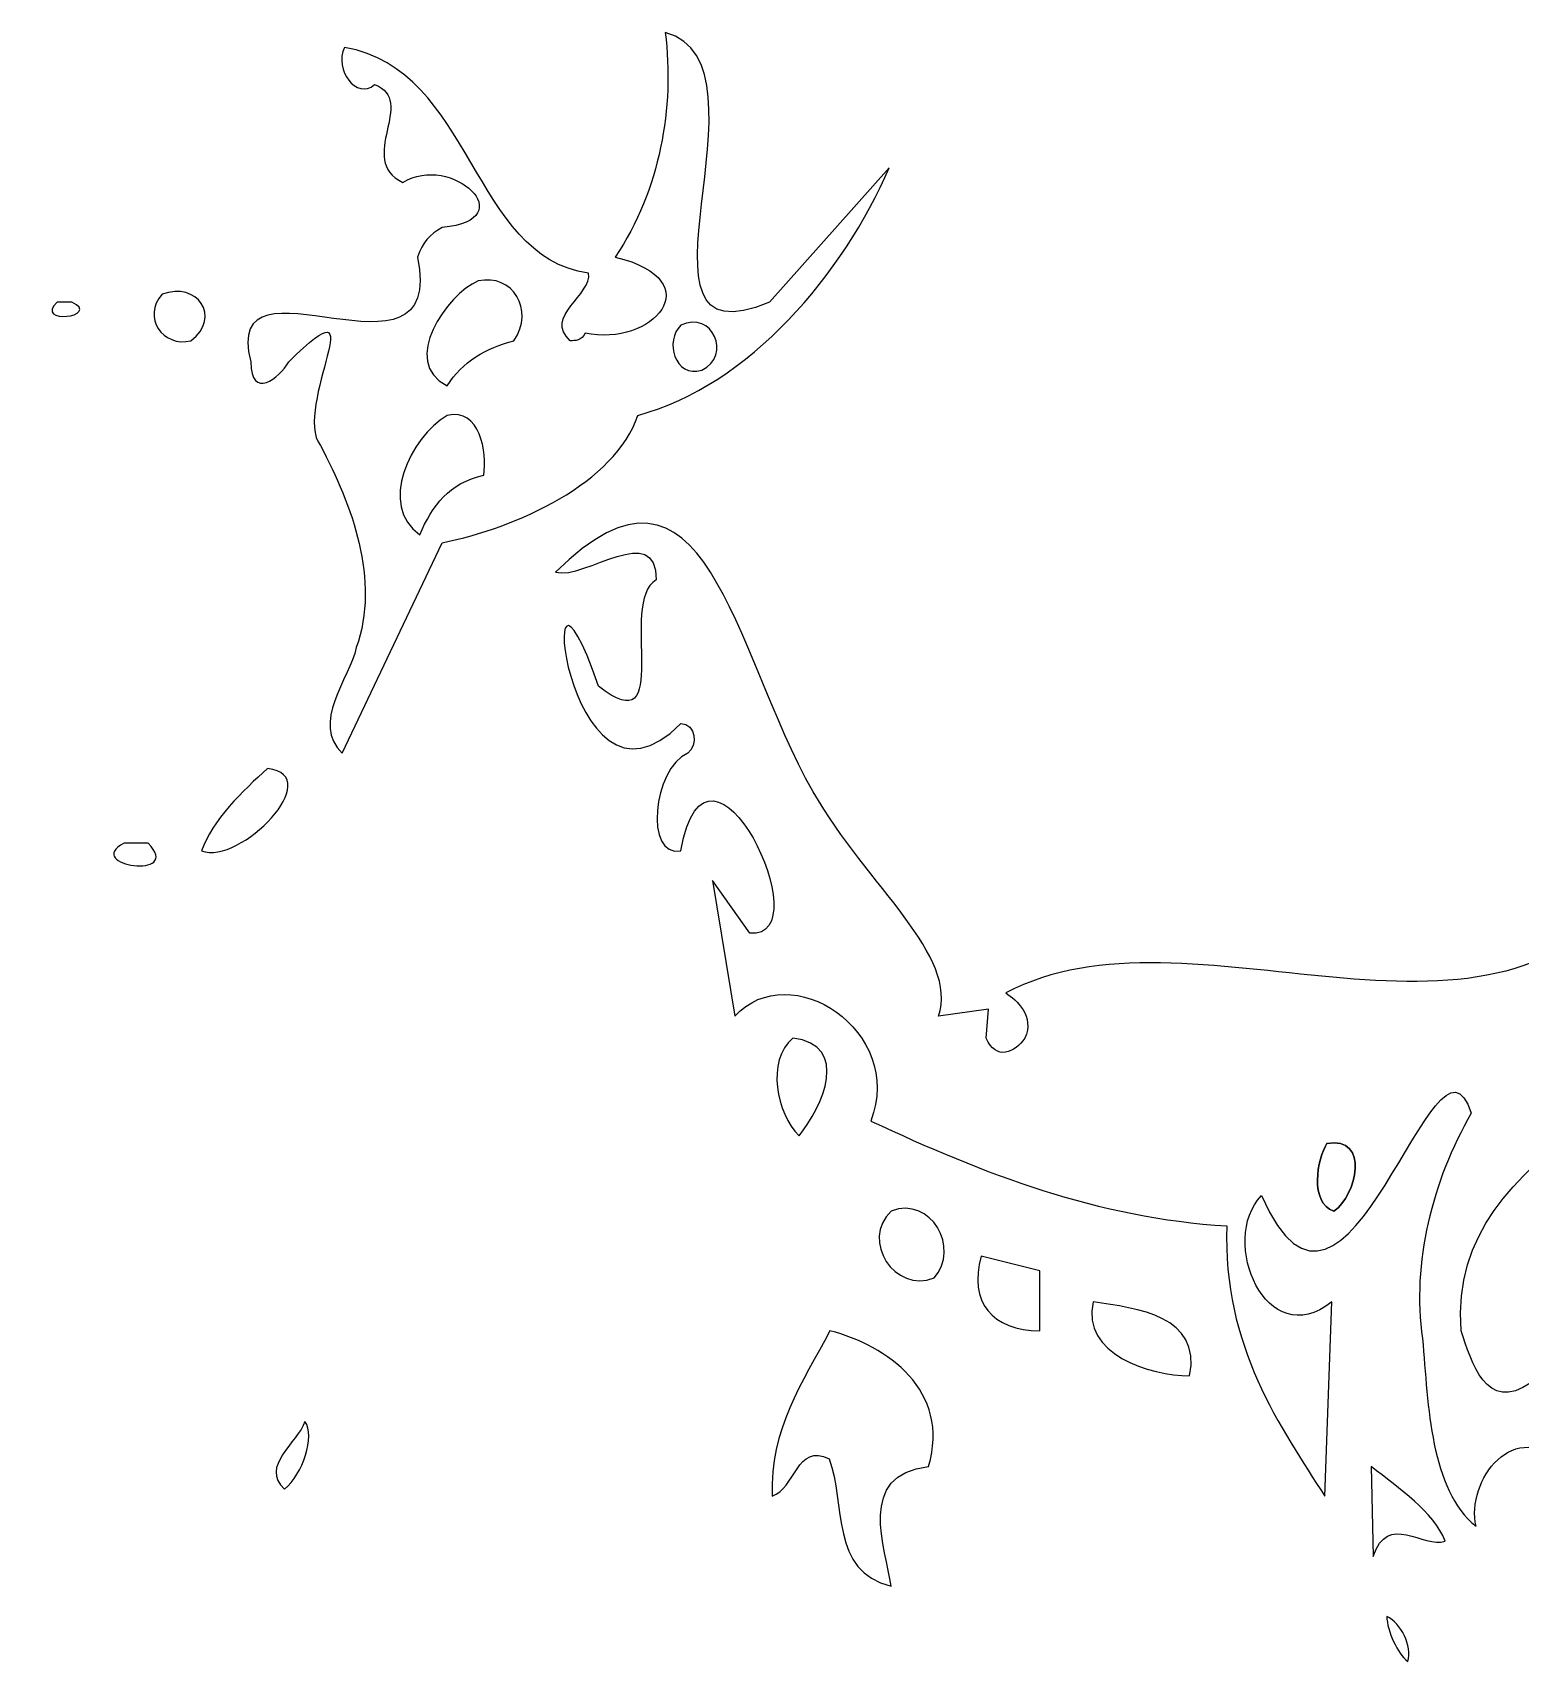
# Model space of a CAD drawing. Header units: centimetres. Extents: x -8.9 to 8.9, y -9.8 to 13.9.
# Drawn here: x -8.86 to -3.49, y 3.73 to 9.61 of the extents above; entities that cross this region are included whole.
import ezdxf

# ---------------------------------------------------------------- set-up
doc = ezdxf.new("R2010")
doc.units = ezdxf.units.CM
doc.header["$MEASUREMENT"] = 0
doc.layers.add('Ebene 1', color=7, linetype='Continuous')

msp = doc.modelspace()

# ---------------------------------------------------------------- linework, layer by layer
at = {"layer": 'Ebene 1'}
msp.add_open_spline([(-6.57352, 9.61136), (-6.15442, 9.50214), (-6.7691, 8.39216), (-6.1976, 8.63853), (-6.1976, 8.63853), (-6.1976, 8.63853), (-5.7658, 9.12368), (-5.7658, 9.12368), (-5.7658, 9.12368), (-5.92836, 8.74267), (-6.27126, 8.33628), (-6.67258, 8.2296), (-6.67258, 8.2296), (-6.75386, 7.98576), (-7.10946, 7.8232), (-7.3787, 7.76986), (-7.3787, 7.76986), (-7.3787, 7.76986), (-7.73938, 7.0104), (-7.73938, 7.0104), (-7.73938, 7.0104), (-7.85368, 7.11708), (-7.71398, 7.27964), (-7.68858, 7.3914), (-7.68858, 7.3914), (-7.60222, 7.63524), (-7.70382, 7.90448), (-7.81812, 8.12038), (-7.81812, 8.12038), (-7.92226, 8.25754), (-7.60984, 8.74267), (-7.93242, 8.42263), (-7.93242, 8.42263), (-7.96544, 8.36422), (-8.06958, 8.28294), (-8.06958, 8.42263), (-8.06958, 8.42263), (-8.18134, 8.85444), (-7.36092, 8.28294), (-7.4676, 8.8011), (-7.4676, 8.8011), (-7.44982, 8.85444), (-7.42442, 8.88238), (-7.3787, 8.90778), (-7.3787, 8.90778), (-7.08152, 8.93572), (-7.34568, 9.17956), (-7.52094, 9.07034), (-7.52094, 9.07034), (-7.69112, 9.15162), (-7.4676, 9.36751), (-7.62254, 9.4234), (-7.62254, 9.4234), (-7.68858, 9.36751), (-7.76986, 9.47673), (-7.73176, 9.55802), (-7.73176, 9.55802), (-7.26694, 9.47673), (-7.27202, 8.8011), (-6.85038, 8.74267), (-6.85038, 8.74267), (-6.83514, 8.66648), (-7.01548, 8.5852), (-6.91642, 8.49884), (-6.91642, 8.49884), (-6.90118, 8.49884), (-6.87324, 8.49884), (-6.86308, 8.52677), (-6.86308, 8.52677), (-6.62178, 8.47344), (-6.40334, 8.71474), (-6.75386, 8.8011), (-6.75386, 8.8011), (-6.5913, 9.04494), (-6.5405, 9.34212), (-6.57352, 9.61136)], degree=3, knots=[0, 0, 0, 0, 0.0526316, 0.0526316, 0.0526316, 0.0526316, 0.1052632, 0.1052632, 0.1052632, 0.1052632, 0.1578947, 0.1578947, 0.1578947, 0.1578947, 0.2105263, 0.2105263, 0.2105263, 0.2105263, 0.2631579, 0.2631579, 0.2631579, 0.2631579, 0.3157895, 0.3157895, 0.3157895, 0.3157895, 0.3684211, 0.3684211, 0.3684211, 0.3684211, 0.4210526, 0.4210526, 0.4210526, 0.4210526, 0.4736842, 0.4736842, 0.4736842, 0.4736842, 0.5263158, 0.5263158, 0.5263158, 0.5263158, 0.5789474, 0.5789474, 0.5789474, 0.5789474, 0.6315789, 0.6315789, 0.6315789, 0.6315789, 0.6842105, 0.6842105, 0.6842105, 0.6842105, 0.7368421, 0.7368421, 0.7368421, 0.7368421, 0.7894737, 0.7894737, 0.7894737, 0.7894737, 0.8421053, 0.8421053, 0.8421053, 0.8421053, 0.8947368, 0.8947368, 0.8947368, 0.8947368, 0.9473684, 0.9473684, 0.9473684, 0.9473684, 1, 1, 1, 1], dxfattribs=at)
at = {"layer": 'Ebene 1', "color": 93}
for points in [[(-8.38962, 8.66648), (-8.26262, 8.71474), (-8.17372, 8.5852), (-8.28548, 8.49884), (-8.28548, 8.49884), (-8.38708, 8.47344), (-8.46328, 8.5852), (-8.38962, 8.66648)], [(-8.76808, 8.63853), (-8.76808, 8.63853), (-8.71474, 8.63853), (-8.71474, 8.63853), (-8.71474, 8.63853), (-8.60552, 8.5852), (-8.85698, 8.55472), (-8.76808, 8.63853)], [(-8.52678, 6.68528), (-8.52678, 6.68528), (-8.44042, 6.68528), (-8.44042, 6.68528), (-8.44042, 6.68528), (-8.30834, 6.55066), (-8.67918, 6.604), (-8.52678, 6.68528)]]:
    msp.add_open_spline(points, degree=3, knots=[0, 0, 0, 0, 0.5, 0.5, 0.5, 0.5, 1, 1, 1, 1], dxfattribs=at)
at = {"layer": 'Ebene 1', "color": 7}
for points, knots in [([(-7.24916, 8.71474), (-7.1247, 8.74267), (-7.04342, 8.6106), (-7.11962, 8.49884), (-7.11962, 8.49884), (-7.22122, 8.47344), (-7.30504, 8.42263), (-7.36092, 8.33628), (-7.36092, 8.33628), (-7.53364, 8.42263), (-7.36092, 8.66648), (-7.24916, 8.71474)], [0, 0, 0, 0, 0.3333333, 0.3333333, 0.3333333, 0.3333333, 0.6666667, 0.6666667, 0.6666667, 0.6666667, 1, 1, 1, 1]), ([(-6.51764, 8.55472), (-6.40334, 8.6106), (-6.33222, 8.4455), (-6.44144, 8.39216), (-6.44144, 8.39216), (-6.5405, 8.36422), (-6.57606, 8.49884), (-6.51764, 8.55472)], [0, 0, 0, 0, 0.5, 0.5, 0.5, 0.5, 1, 1, 1, 1]), ([(-7.36092, 8.2296), (-7.24154, 8.25754), (-7.21614, 8.09498), (-7.22884, 8.0137), (-7.22884, 8.0137), (-7.3533, 7.98576), (-7.41426, 7.90448), (-7.45998, 7.7978), (-7.45998, 7.7978), (-7.60984, 7.90448), (-7.49554, 8.14832), (-7.36092, 8.2296)], [0, 0, 0, 0, 0.3333333, 0.3333333, 0.3333333, 0.3333333, 0.6666667, 0.6666667, 0.6666667, 0.6666667, 1, 1, 1, 1]), ([(-4.18592, 5.6007), (-4.02844, 5.62864), (-4.07924, 5.41274), (-4.16051, 5.35686), (-4.16051, 5.35686), (-4.24942, 5.3848), (-4.22147, 5.54736), (-4.18592, 5.6007)], [0, 0, 0, 0, 0.5, 0.5, 0.5, 0.5, 1, 1, 1, 1])]:
    msp.add_open_spline(points, degree=3, knots=knots, dxfattribs=at)
at = {"layer": 'Ebene 1', "color": 96}
for points, knots in [([(-5.40766, 6.08584), (-5.40766, 6.08584), (-5.41528, 5.9817), (-5.41528, 5.9817), (-5.41528, 5.9817), (-5.37972, 5.89788), (-5.31114, 5.92836), (-5.27558, 5.9817), (-5.27558, 5.9817), (-5.24002, 6.06044), (-5.30606, 6.11886), (-5.34416, 6.14426), (-5.34416, 6.14426), (-4.68375, 6.49732), (-3.60426, 5.8166), (-3.10896, 6.52272), (-3.10896, 6.52272), (-3.175, 6.63194), (-3.39852, 6.41604), (-3.3655, 6.5786), (-3.3655, 6.5786), (-3.3655, 6.5786), (-3.12166, 6.7945), (-3.12166, 6.7945), (-3.12166, 6.7945), (-3.12166, 6.7945), (-2.71526, 7.09168), (-2.71526, 7.09168), (-2.71526, 7.09168), (-2.66192, 6.8199), (-2.59334, 7.06374), (-2.29616, 6.95452), (-2.29616, 6.95452), (-2.37744, 6.604), (-2.7559, 6.604), (-2.98704, 6.41604), (-2.98704, 6.41604), (-2.94894, 6.27888), (-2.81178, 6.36016), (-2.73304, 6.3881), (-2.73304, 6.3881), (-2.78892, 5.73532), (-3.7592, 5.62864), (-3.70078, 4.92506), (-3.70078, 4.92506), (-3.66522, 4.8133), (-3.61188, 4.62534), (-3.44932, 4.7371), (-3.44932, 4.7371), (-3.44932, 4.7371), (-3.3655, 5.35686), (-3.3655, 5.35686), (-3.3655, 5.35686), (-3.3655, 5.35686), (-3.3274, 4.43484), (-3.3274, 4.43484), (-3.3274, 4.43484), (-3.50774, 4.62534), (-3.68553, 4.3815), (-3.64744, 4.21894), (-3.64744, 4.21894), (-3.81254, 4.35356), (-3.82016, 4.65074), (-3.84047, 4.89712), (-3.84047, 4.89712), (-3.88112, 5.1689), (-3.80492, 5.46608), (-3.66522, 5.70992), (-3.66522, 5.70992), (-3.79221, 6.11886), (-4.11479, 4.70916), (-4.42213, 5.41274), (-4.42213, 5.41274), (-4.57708, 5.25018), (-4.40436, 4.84124), (-4.16813, 5.0292), (-4.16813, 5.0292), (-4.16813, 5.0292), (-4.19354, 4.32816), (-4.19354, 4.32816), (-4.19354, 4.32816), (-4.34848, 4.56946), (-4.56438, 4.87172), (-4.5466, 5.30352), (-4.5466, 5.30352), (-5.01395, 5.33146), (-5.4229, 5.49148), (-5.83184, 5.68198), (-5.83184, 5.68198), (-5.70738, 6.0071), (-6.12394, 6.27888), (-6.32206, 6.06044), (-6.32206, 6.06044), (-6.32206, 6.06044), (-6.40334, 6.55066), (-6.40334, 6.55066), (-6.40334, 6.55066), (-6.40334, 6.55066), (-6.26872, 6.36016), (-6.26872, 6.36016), (-6.26872, 6.36016), (-6.00456, 6.33476), (-6.41858, 7.20344), (-6.51764, 6.65734), (-6.51764, 6.65734), (-6.64972, 6.63194), (-6.61924, 6.95452), (-6.49224, 7.0104), (-6.49224, 7.0104), (-6.45668, 7.0358), (-6.46176, 7.11708), (-6.51764, 7.11708), (-6.51764, 7.11708), (-6.93928, 6.68528), (-7.05612, 7.96036), (-6.81482, 7.2517), (-6.81482, 7.2517), (-6.53796, 7.0358), (-6.74624, 7.55396), (-6.60654, 7.63524), (-6.60654, 7.63524), (-6.604, 7.85114), (-6.86308, 7.63524), (-6.96976, 7.66318), (-6.96976, 7.66318), (-6.4262, 8.20166), (-6.33222, 7.38886), (-6.04012, 6.8707), (-6.04012, 6.8707), (-5.842, 6.5278), (-5.5118, 6.27888), (-5.588, 6.06044), (-5.588, 6.06044), (-5.588, 6.06044), (-5.40766, 6.08584), (-5.40766, 6.08584)], [0, 0, 0, 0, 0.0294118, 0.0294118, 0.0294118, 0.0294118, 0.0588235, 0.0588235, 0.0588235, 0.0588235, 0.0882353, 0.0882353, 0.0882353, 0.0882353, 0.1176471, 0.1176471, 0.1176471, 0.1176471, 0.1470588, 0.1470588, 0.1470588, 0.1470588, 0.1764706, 0.1764706, 0.1764706, 0.1764706, 0.2058824, 0.2058824, 0.2058824, 0.2058824, 0.2352941, 0.2352941, 0.2352941, 0.2352941, 0.2647059, 0.2647059, 0.2647059, 0.2647059, 0.2941176, 0.2941176, 0.2941176, 0.2941176, 0.3235294, 0.3235294, 0.3235294, 0.3235294, 0.3529412, 0.3529412, 0.3529412, 0.3529412, 0.3823529, 0.3823529, 0.3823529, 0.3823529, 0.4117647, 0.4117647, 0.4117647, 0.4117647, 0.4411765, 0.4411765, 0.4411765, 0.4411765, 0.4705882, 0.4705882, 0.4705882, 0.4705882, 0.5, 0.5, 0.5, 0.5, 0.5294118, 0.5294118, 0.5294118, 0.5294118, 0.5588235, 0.5588235, 0.5588235, 0.5588235, 0.5882353, 0.5882353, 0.5882353, 0.5882353, 0.6176471, 0.6176471, 0.6176471, 0.6176471, 0.6470588, 0.6470588, 0.6470588, 0.6470588, 0.6764706, 0.6764706, 0.6764706, 0.6764706, 0.7058824, 0.7058824, 0.7058824, 0.7058824, 0.7352941, 0.7352941, 0.7352941, 0.7352941, 0.7647059, 0.7647059, 0.7647059, 0.7647059, 0.7941176, 0.7941176, 0.7941176, 0.7941176, 0.8235294, 0.8235294, 0.8235294, 0.8235294, 0.8529412, 0.8529412, 0.8529412, 0.8529412, 0.8823529, 0.8823529, 0.8823529, 0.8823529, 0.9117647, 0.9117647, 0.9117647, 0.9117647, 0.9411765, 0.9411765, 0.9411765, 0.9411765, 0.9705882, 0.9705882, 0.9705882, 0.9705882, 1, 1, 1, 1]), ([(-4.18592, 5.6007), (-4.22147, 5.54736), (-4.24942, 5.3848), (-4.16051, 5.35686), (-4.16051, 5.35686), (-4.07924, 5.41274), (-4.02844, 5.62864), (-4.18592, 5.6007)], [0, 0, 0, 0, 0.5, 0.5, 0.5, 0.5, 1, 1, 1, 1]), ([(-7.874, 4.5974), (-7.8359, 4.54406), (-7.88162, 4.4069), (-7.94766, 4.35356), (-7.94766, 4.35356), (-8.0391, 4.43484), (-7.8994, 4.5212), (-7.874, 4.5974)], [0, 0, 0, 0, 0.5, 0.5, 0.5, 0.5, 1, 1, 1, 1])]:
    msp.add_open_spline(points, degree=3, knots=knots, dxfattribs=at)
at = {"layer": 'Ebene 1', "color": 113}
msp.add_open_spline([(-8.00862, 6.95452), (-7.79272, 6.92912), (-8.10768, 6.604), (-8.24738, 6.65734), (-8.24738, 6.65734), (-8.20928, 6.76656), (-8.09752, 6.87578), (-8.00862, 6.95452)], degree=3, knots=[0, 0, 0, 0, 0.5, 0.5, 0.5, 0.5, 1, 1, 1, 1], dxfattribs=at)
at = {"layer": 'Ebene 1', "color": 98}
for points, knots in [([(-6.11378, 5.9817), (-5.9055, 5.9563), (-6.00456, 5.73532), (-6.09092, 5.62864), (-6.09092, 5.62864), (-6.1722, 5.70992), (-6.2103, 5.89788), (-6.11378, 5.9817)], [0, 0, 0, 0, 0.5, 0.5, 0.5, 0.5, 1, 1, 1, 1]), ([(-5.75818, 5.35686), (-5.61594, 5.41274), (-5.50672, 5.22224), (-5.60324, 5.11556), (-5.60324, 5.11556), (-5.74548, 5.05968), (-5.86994, 5.25018), (-5.75818, 5.35686)], [0, 0, 0, 0, 0.5, 0.5, 0.5, 0.5, 1, 1, 1, 1]), ([(-5.0292, 5.0292), (-4.86918, 5.00634), (-4.63803, 4.9784), (-4.68122, 4.7625), (-4.68122, 4.7625), (-4.82346, 4.7625), (-5.07492, 4.84124), (-5.0292, 5.0292)], [0, 0, 0, 0, 0.5, 0.5, 0.5, 0.5, 1, 1, 1, 1]), ([(-5.97916, 4.92506), (-5.77342, 4.87172), (-5.54228, 4.70916), (-5.62356, 4.43484), (-5.62356, 4.43484), (-5.88518, 4.4069), (-5.7785, 4.13766), (-5.75818, 4.00304), (-5.75818, 4.00304), (-5.97916, 4.05638), (-5.92328, 4.30022), (-5.9817, 4.46278), (-5.9817, 4.46278), (-6.09854, 4.5212), (-6.10616, 4.35356), (-6.18744, 4.32816), (-6.18744, 4.32816), (-6.1976, 4.56946), (-6.07822, 4.7371), (-5.97916, 4.92506)], [0, 0, 0, 0, 0.2, 0.2, 0.2, 0.2, 0.4, 0.4, 0.4, 0.4, 0.6, 0.6, 0.6, 0.6, 0.8, 0.8, 0.8, 0.8, 1, 1, 1, 1])]:
    msp.add_open_spline(points, degree=3, knots=knots, dxfattribs=at)
at = {"layer": 'Ebene 1', "color": 253}
for points, knots in [([(-5.43306, 5.1943), (-5.43306, 5.1943), (-5.22224, 5.14096), (-5.22224, 5.14096), (-5.22224, 5.14096), (-5.22224, 5.14096), (-5.22224, 4.92506), (-5.22224, 4.92506), (-5.22224, 4.92506), (-5.39242, 4.92506), (-5.48132, 5.0292), (-5.43306, 5.1943)], [0, 0, 0, 0, 0.3333333, 0.3333333, 0.3333333, 0.3333333, 0.6666667, 0.6666667, 0.6666667, 0.6666667, 1, 1, 1, 1]), ([(-4.0259, 4.43484), (-3.9243, 4.35356), (-3.79984, 4.27228), (-3.7592, 4.1656), (-3.7592, 4.1656), (-3.8354, 4.13766), (-3.96748, 4.27228), (-4.01828, 4.10972), (-4.01828, 4.10972), (-4.01828, 4.10972), (-4.0259, 4.43484), (-4.0259, 4.43484)], [0, 0, 0, 0, 0.3333333, 0.3333333, 0.3333333, 0.3333333, 0.6666667, 0.6666667, 0.6666667, 0.6666667, 1, 1, 1, 1]), ([(-3.97002, 3.89382), (-3.91668, 3.86842), (-3.87858, 3.78714), (-3.89381, 3.73126), (-3.89381, 3.73126), (-3.93192, 3.7592), (-3.96748, 3.84048), (-3.97002, 3.89382)], [0, 0, 0, 0, 0.5, 0.5, 0.5, 0.5, 1, 1, 1, 1])]:
    msp.add_open_spline(points, degree=3, knots=knots, dxfattribs=at)

doc.saveas('drawing.dxf')
